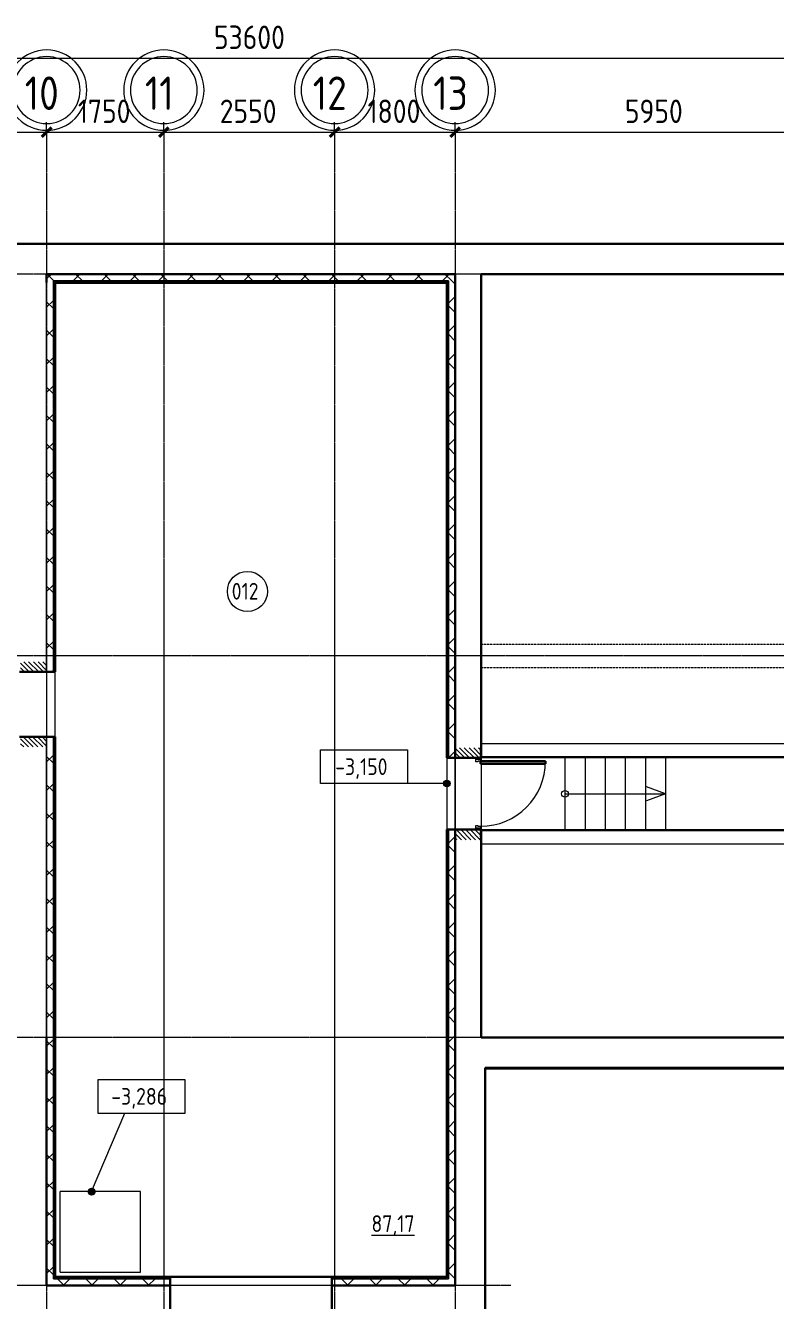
# Model space of a CAD drawing. Header units: millimetres. Extents: x -215207 to 92095, y -30385 to 123050.
# Drawn here: x -171021 to -159821, y 103050 to 122085 of the extents above; entities that cross this region are included whole.
import ezdxf

# ---------------------------------------------------------------- set-up
doc = ezdxf.new("R2010")
doc.units = ezdxf.units.MM
for name, pattern in [('ADSK_Линия сетки', [25, 20, -2.5, 0, -2.5]), ('ADSK_Сверху', [4.5, 3, -1.5]), ('ADSK_Штриховая_ш2 п1_5', [4.5, 3, -1.5])]:
    doc.linetypes.add(name, pattern=pattern)
for name, color, linetype, lineweight in [('Аннотация', 7, 'Continuous', 20), ('Двери', 7, 'Continuous', 9), ('Лестницы', 7, 'Continuous', 9), ('Линии', 7, 'Continuous', 9), ('Марки помещений', 7, 'Continuous', 20), ('Ограждение', 7, 'Continuous', 9), ('Оси', 7, 'Continuous', 9), ('Отметки', 7, 'Continuous', 9), ('Перекрытие', 7, 'Continuous', 20), ('Размеры', 7, 'Continuous', 9), ('Стены наружные', 7, 'Continuous', 20), ('Стены штриховка', 7, 'Continuous', 9), ('Узлы', 7, 'Continuous', 20)]:
    doc.layers.add(name, color=color, linetype=linetype, lineweight=lineweight)
doc.styles.add('GOST Common_1', font='GOST_Common.ttf', dxfattribs={"width": 0.9, "height": 125})
doc.styles.add('GOST Common_2', font='GOST_Common.ttf', dxfattribs={"width": 0.9, "height": 90})
doc.styles.add('GOST Common_3', font='GOST_Common.ttf', dxfattribs={"width": 0.9, "height": 2.5})
pattern_1 = [(0, (7374.8, 1625.1), (0, 600), []), (90, (7374.8, 1625.1), (-600, 4e-14), [])]
pattern_2 = [(0, (26336, -26760.27), (0, 600), []), (90, (26336, -26760.27), (-600, 4e-14), [])]

# ---------------------------------------------------------------- blocks, each defined once
blk = doc.blocks.new('Подвал 21082025 планы')
at = {"layer": 'Двери', "lineweight": 18}
h = blk.add_hatch(dxfattribs=at)
h.set_pattern_fill('FP_1', color=256, angle=90, style=0, pattern_type=2)
h.set_pattern_definition([(135, (23555, -6425), (-35.3553, -35.3553), [])])
h.paths.add_polyline_path([(23360, -7060), (23750, -7060), (23750, -6910), (23360, -6910)])
h.paths.add_polyline_path([(23750, -5940), (23750, -5790), (23360, -5790), (23360, -5940)])
h = blk.add_hatch(dxfattribs=at)
h.set_pattern_fill('FP_1', color=256, angle=-90, style=0, pattern_type=2)
h.set_pattern_definition([(315, (30040, -7760), (35.3553, 35.3553), [])])
h.paths.add_polyline_path([(30230, -8445), (30230, -8295), (29850, -8295), (29850, -8445)])
h.paths.add_polyline_path([(30230, -7225), (30230, -7075), (29850, -7075), (29850, -7225)])
at = {"layer": 'Ограждение'}
h = blk.add_hatch(dxfattribs=at)
h.set_pattern_fill('FP_26', color=256, style=0, pattern_type=2)
h.set_pattern_definition(pattern_1)
h.paths.add_polyline_path([(23885, -135), (29715, -135), (29725, -125), (23875, -125)])
h = blk.add_hatch(dxfattribs=at)
h.set_pattern_fill('FP_26', color=256, style=0, pattern_type=2)
h.set_pattern_definition(pattern_1)
h.paths.add_polyline_path([(23885, -5925), (23885, -135), (23875, -125), (23875, -5925)])
h = blk.add_hatch(dxfattribs=at)
h.set_pattern_fill('FP_26', color=256, style=0, pattern_type=2)
h.set_pattern_definition(pattern_1)
h.paths.add_polyline_path([(29725, -7210), (29725, -125), (29715, -135), (29715, -7210)])
h = blk.add_hatch(dxfattribs=at)
h.set_pattern_fill('FP_28', color=256, style=0, pattern_type=2)
h.set_pattern_definition(pattern_2)
h.paths.add_polyline_path([(23875, -14975), (23885, -14965), (23885, -6925), (23875, -6925), (23875, -11883)])
h = blk.add_hatch(dxfattribs=at)
h.set_pattern_fill('FP_21', color=256, style=0, pattern_type=2)
h.set_pattern_definition(pattern_2)
h.paths.add_polyline_path([(29725, -14975), (29725, -8310), (29715, -8310), (29715, -14965)])
h = blk.add_hatch(dxfattribs=at)
h.set_pattern_fill('FP_27', color=256, style=0, pattern_type=2)
h.set_pattern_definition(pattern_2)
h.paths.add_polyline_path([(29725, -14975), (29715, -14965), (23885, -14965), (23875, -14975), (28010, -14975)])
at = {"layer": 'Отметки'}
h = blk.add_hatch(color=256, dxfattribs=at)
edge = h.paths.add_edge_path()
edge.add_arc((29725, -7606), 50, 0, 360)
h = blk.add_hatch(color=256, dxfattribs=at)
edge = h.paths.add_edge_path()
edge.add_arc((24422, -13700), 50, 0, 360)
at = {"layer": 'Аннотация', "lineweight": 20}
for p, q in [((27839, -7606), (27839, -7106)), ((27839, -7106), (29139, -7106)), ((29139, -7106), (29139, -7606)), ((29139, -7606), (27839, -7606)), ((32990, -7760), (32708, -7657)), ((32990, -7760), (32708, -7863))]:
    blk.add_line(p, q, dxfattribs=at)
at = {"layer": 'Аннотация', "lineweight": 20, "extrusion": (0, 0, -1)}
for p, q in [((25816, -12029), (24516, -12029)), ((24516, -12029), (24516, -12529)), ((25816, -12529), (25816, -12029)), ((24516, -12529), (25816, -12529))]:
    blk.add_line(p, q, dxfattribs=at)
at = {"layer": 'Аннотация', "lineweight": 20}
blk.add_circle((31490, -7760), 50, dxfattribs=at)
at = {"layer": 'Двери', "linetype": 'ADSK_Штриховая_ш2 п1_5'}
for p, q in [((23750, -5940), (23750, -5790)), ((23360, -5940), (23750, -5940)), ((23750, -6910), (23360, -6910)), ((23750, -7060), (23750, -6910)), ((29850, -7075), (29850, -7225)), ((29850, -7225), (30230, -7225)), ((30230, -7225), (30230, -7075)), ((30230, -8295), (29850, -8295)), ((29850, -8295), (29850, -8445)), ((30230, -8445), (30230, -8295))]:
    blk.add_line(p, q, dxfattribs=at)
at = {"layer": 'Двери'}
for p, q in [((30160, -7225), (30230, -7225)), ((30160, -7245), (30160, -7225)), ((30230, -7225), (30230, -7245)), ((30160, -7285), (30160, -7245)), ((30160, -7245), (30230, -7245)), ((30230, -7245), (30160, -7245)), ((30190, -7285), (30160, -7285)), ((30190, -7275), (30190, -7285)), ((30230, -7275), (30190, -7275)), ((30230, -7245), (30230, -7275)), ((30160, -8235), (30190, -8235)), ((30160, -8275), (30160, -8235)), ((30230, -8275), (30160, -8275)), ((30160, -8295), (30160, -8275)), ((30160, -8275), (30230, -8275)), ((30230, -8295), (30160, -8295)), ((30190, -8235), (30190, -8245)), ((30190, -8245), (30230, -8245)), ((30230, -8245), (30230, -8275)), ((30230, -8275), (30230, -8295))]:
    blk.add_line(p, q, dxfattribs=at)
at = {"layer": 'Двери', "lineweight": 30}
for p, q in [((30230, -7275), (31200, -7275)), ((30230, -7315), (30230, -7275)), ((31200, -7315), (30230, -7315)), ((31200, -7275), (31200, -7315))]:
    blk.add_line(p, q, dxfattribs=at)
at = {"layer": 'Двери'}
blk.add_arc((30230, -7275), 970, 270, 0, dxfattribs=at)
at = {"layer": 'Лестницы'}
for p, q in [((31490, -7225), (31490, -8295)), ((31490, -7225), (31490, -8295)), ((31790, -7225), (31790, -8295)), ((31790, -7225), (31790, -8295)), ((32090, -7225), (32090, -8295)), ((32090, -7225), (32090, -8295)), ((32390, -7225), (32390, -8295)), ((32390, -7225), (32390, -8295)), ((32690, -7225), (32690, -8295)), ((32690, -7225), (32690, -8295)), ((32990, -7225), (32990, -8295))]:
    blk.add_line(p, q, dxfattribs=at)
at = {"layer": 'Линии', "linetype": 'ADSK_Сверху'}
for p, q in [((30240, -5525), (50705, -5525)), ((30240, -5875), (50705, -5875))]:
    blk.add_line(p, q, dxfattribs=at)
at = {"layer": 'Марки помещений'}
blk.add_circle((26748, -4739), 300, dxfattribs=at)
at = {"layer": 'Ограждение'}
for p, q in [((23885, -135), (23875, -125)), ((23875, -125), (23885, -135)), ((23885, -135), (29715, -135)), ((23885, -5925), (23885, -135)), ((29725, -125), (29715, -135)), ((29715, -135), (29725, -125)), ((29715, -135), (29715, -7210)), ((23885, -5925), (23875, -5925)), ((23875, -6925), (23885, -6925)), ((23885, -14965), (23885, -6925)), ((29725, -7210), (29715, -7210)), ((29715, -8310), (29725, -8310)), ((29715, -8310), (29715, -14965)), ((23875, -14975), (23885, -14965)), ((23885, -14965), (23875, -14975)), ((29715, -14965), (23885, -14965)), ((29725, -14975), (29715, -14965)), ((29715, -14965), (29725, -14975))]:
    blk.add_line(p, q, dxfattribs=at)
at = {"layer": 'Оси', "linetype": 'ADSK_Линия сетки'}
for p, q in [((23750, 2146), (23750, -54430)), ((25500, 2146), (25500, -54430)), ((28050, 2146), (28050, -54430)), ((29850, 2146), (29850, -54430)), ((56683, 0), (-12349, 0)), ((56683, -5700), (-12349, -5700)), ((56683, -11400), (-12349, -11400)), ((30680, -15100), (-12349, -15100))]:
    blk.add_line(p, q, dxfattribs=at)
at = {"layer": 'Оси', "lineweight": 20}
for centre, radius, start, end in [((23750, 2746), 600, 0, 180), ((23750, 2746), 500, 0, 180), ((25500, 2746), 600, 0, 180), ((25500, 2746), 500, 0, 180), ((28050, 2746), 600, 0, 180), ((28050, 2746), 500, 0, 180), ((29850, 2746), 600, 0, 180), ((29850, 2746), 500, 0, 180), ((23750, 2746), 600, 180, 0), ((23750, 2746), 500, 180, 0), ((25500, 2746), 600, 180, 0), ((25500, 2746), 500, 180, 0), ((28050, 2746), 600, 180, 0), ((28050, 2746), 500, 180, 0), ((29850, 2746), 600, 180, 0), ((29850, 2746), 500, 180, 0)]:
    blk.add_arc(centre, radius, start, end, dxfattribs=at)
at = {"layer": 'Отметки', "lineweight": 20}
for p, q in [((29017, -7606), (28489, -7606)), ((29725, -7606), (29017, -7606)), ((24422, -13700), (24915, -12529)), ((24915, -12529), (25166, -12529))]:
    blk.add_line(p, q, dxfattribs=at)
at = {"layer": 'Отметки'}
for centre in [(29725, -7606), (24422, -13700)]:
    blk.add_circle(centre, 50, dxfattribs=at)
at = {"layer": 'Перекрытие', "color": 49, "true_color": 0x464646}
for p, q in [((23875, -6910), (23875, -5940)), ((30240, -7010), (45590, -7010)), ((29725, -7225), (29725, -8295)), ((32990, -7225), (32990, -8295)), ((44190, -8510), (30240, -8510)), ((23950, -14900), (23950, -13700)), ((25150, -13700), (23950, -13700)), ((25150, -14900), (25150, -13700)), ((23950, -14900), (25150, -14900))]:
    blk.add_line(p, q, dxfattribs=at)
at = {"layer": 'Размеры', "lineweight": 20}
for p, q in [((-150, 3222), (53750, 3222)), ((-150, 2118), (23750, 2118)), ((23750, 2118), (23750, 2268)), ((23750, 2118), (23750, 2268)), ((23750, 2118), (23750, 2068)), ((23750, 2118), (25500, 2118)), ((23750, 2118), (23750, 2068)), ((25500, 2118), (25500, 2268)), ((25500, 2118), (25500, 2268)), ((25500, 2118), (25500, 2068)), ((25500, 2118), (28050, 2118)), ((25500, 2118), (25500, 2068)), ((28050, 2118), (28050, 2268)), ((28050, 2118), (28050, 2268)), ((28050, 2118), (28050, 2068)), ((28050, 2118), (29850, 2118)), ((28050, 2118), (28050, 2068)), ((29850, 2118), (29850, 2268)), ((29850, 2118), (29850, 2268)), ((29850, 2118), (29850, 2068)), ((29850, 2118), (35800, 2118)), ((29850, 2118), (29850, 2068))]:
    blk.add_line(p, q, dxfattribs=at)
at = {"layer": 'Размеры', "lineweight": 40}
for p, q in [((23750, 2118), (23679, 2047)), ((23750, 2118), (23679, 2047)), ((23750, 2118), (23821, 2189)), ((23750, 2118), (23821, 2189)), ((25500, 2118), (25429, 2047)), ((25500, 2118), (25429, 2047)), ((25500, 2118), (25571, 2189)), ((25500, 2118), (25571, 2189)), ((28050, 2118), (27979, 2047)), ((28050, 2118), (27979, 2047)), ((28050, 2118), (28121, 2189)), ((28050, 2118), (28121, 2189)), ((29850, 2118), (29779, 2047)), ((29850, 2118), (29779, 2047)), ((29850, 2118), (29921, 2189)), ((29850, 2118), (29921, 2189))]:
    blk.add_line(p, q, dxfattribs=at)
at = {"layer": 'Стены наружные', "lineweight": 30}
for p, q in [((54050, 450), (-450, 450)), ((29850, 0), (23750, 0)), ((23750, 0), (23750, -125)), ((29850, -7225), (29850, 0)), ((23750, 0), (29850, 0)), ((23875, -125), (29725, -125)), ((23875, -5940), (23875, -125)), ((29725, -125), (29725, -7225)), ((30240, 0), (45590, 0)), ((30240, -7225), (30240, 0)), ((23345, -5940), (23875, -5940)), ((23875, -6910), (23345, -6910)), ((23875, -14975), (23875, -6910)), ((29725, -7225), (30230, -7225)), ((30230, -7225), (30240, -7225)), ((30230, -8295), (29725, -8295)), ((29725, -8295), (29725, -14975)), ((29850, -8295), (29850, -15100)), ((30240, -8295), (30230, -8295)), ((30240, -11400), (30240, -8295)), ((23750, -15100), (23750, -11400)), ((46230, -11400), (30240, -11400)), ((30300, -15550), (30300, -11850)), ((46230, -11850), (30300, -11850)), ((30305, -11850), (30305, -11860)), ((30305, -11860), (45989, -11860)), ((25595, -14975), (23875, -14975)), ((25595, -31750), (25595, -14975)), ((29725, -14975), (28010, -14975)), ((28010, -14975), (28010, -31750)), ((25595, -15100), (23750, -15100)), ((29850, -15100), (28010, -15100))]:
    blk.add_line(p, q, dxfattribs=at)
at = {"layer": 'Стены наружные', "linetype": 'Continuous', "lineweight": 9}
for p, q in [((23750, -72), (23822, 0)), ((23750, -72), (23822, 0)), ((23859, -100), (23759, 0)), ((23859, -100), (23759, 0)), ((24146, -100), (24246, 0)), ((24146, -100), (24246, 0)), ((24283, -100), (24183, 0)), ((24283, -100), (24183, 0)), ((24571, -100), (24671, 0)), ((24571, -100), (24671, 0)), ((24707, -100), (24607, 0)), ((24707, -100), (24607, 0)), ((24995, -100), (25095, 0)), ((24995, -100), (25095, 0)), ((25132, -100), (25032, 0)), ((25132, -100), (25032, 0)), ((25419, -100), (25519, 0)), ((25419, -100), (25519, 0)), ((25556, -100), (25456, 0)), ((25556, -100), (25456, 0)), ((25843, -100), (25943, 0)), ((25843, -100), (25943, 0)), ((25980, -100), (25880, 0)), ((25980, -100), (25880, 0)), ((26268, -100), (26368, 0)), ((26268, -100), (26368, 0)), ((26404, -100), (26304, 0)), ((26404, -100), (26304, 0)), ((26692, -100), (26792, 0)), ((26692, -100), (26792, 0)), ((26829, -100), (26729, 0)), ((26829, -100), (26729, 0)), ((27116, -100), (27216, 0)), ((27116, -100), (27216, 0)), ((27253, -100), (27153, 0)), ((27253, -100), (27153, 0)), ((27540, -100), (27640, 0)), ((27540, -100), (27640, 0)), ((27677, -100), (27577, 0)), ((27677, -100), (27577, 0)), ((27965, -100), (28065, 0)), ((27965, -100), (28065, 0)), ((28101, -100), (28001, 0)), ((28101, -100), (28001, 0)), ((28389, -100), (28489, 0)), ((28389, -100), (28489, 0)), ((28526, -100), (28426, 0)), ((28526, -100), (28426, 0)), ((28813, -100), (28913, 0)), ((28813, -100), (28913, 0)), ((28950, -100), (28850, 0)), ((28950, -100), (28850, 0)), ((29237, -100), (29337, 0)), ((29237, -100), (29337, 0)), ((29374, -100), (29274, 0)), ((29374, -100), (29274, 0)), ((29662, -100), (29762, 0)), ((29662, -100), (29762, 0)), ((29798, -100), (29698, 0)), ((29798, -100), (29698, 0)), ((23873, -148), (23875, -148)), ((23912, -123), (23912, -125)), ((24017, -123), (24017, -125)), ((24122, -123), (24122, -125)), ((24227, -123), (24227, -125)), ((24332, -123), (24332, -125)), ((24437, -123), (24437, -125)), ((24542, -123), (24542, -125)), ((24647, -123), (24647, -125)), ((24752, -123), (24752, -125)), ((24857, -123), (24857, -125)), ((24962, -123), (24962, -125)), ((25067, -123), (25067, -125)), ((25172, -123), (25172, -125)), ((25277, -123), (25277, -125)), ((25382, -123), (25382, -125)), ((25487, -123), (25487, -125)), ((25592, -123), (25592, -125)), ((25697, -123), (25697, -125)), ((25802, -123), (25802, -125)), ((25907, -123), (25907, -125)), ((26012, -123), (26012, -125)), ((26117, -123), (26117, -125)), ((26222, -123), (26222, -125)), ((26327, -123), (26327, -125)), ((26432, -123), (26432, -125)), ((26537, -123), (26537, -125)), ((26642, -123), (26642, -125)), ((26747, -123), (26747, -125)), ((26852, -123), (26852, -125)), ((26957, -123), (26957, -125)), ((27062, -123), (27062, -125)), ((27167, -123), (27167, -125)), ((27272, -123), (27272, -125)), ((27377, -123), (27377, -125)), ((27482, -123), (27482, -125)), ((27587, -123), (27587, -125)), ((27692, -123), (27692, -125)), ((27797, -123), (27797, -125)), ((27902, -123), (27902, -125)), ((28007, -123), (28007, -125)), ((28112, -123), (28112, -125)), ((28217, -123), (28217, -125)), ((28322, -123), (28322, -125)), ((28427, -123), (28427, -125)), ((28532, -123), (28532, -125)), ((28637, -123), (28637, -125)), ((28742, -123), (28742, -125)), ((28847, -123), (28847, -125)), ((28952, -123), (28952, -125)), ((29057, -123), (29057, -125)), ((29162, -123), (29162, -125)), ((29267, -123), (29267, -125)), ((29372, -123), (29372, -125)), ((29477, -123), (29477, -125)), ((29582, -123), (29582, -125)), ((29687, -123), (29687, -125)), ((29850, -152), (29798, -100)), ((29850, -152), (29798, -100)), ((23873, -253), (23875, -253)), ((23873, -358), (23875, -358)), ((29727, -210), (29725, -210)), ((29727, -315), (29725, -315)), ((29750, -436), (29850, -336)), ((29750, -436), (29850, -336)), ((23750, -496), (23850, -396)), ((23750, -496), (23850, -396)), ((23850, -516), (23750, -416)), ((23850, -516), (23750, -416)), ((23873, -463), (23875, -463)), ((23873, -568), (23875, -568)), ((29727, -420), (29725, -420)), ((29727, -525), (29725, -525)), ((29850, -576), (29750, -476)), ((29850, -576), (29750, -476)), ((23873, -673), (23875, -673)), ((29727, -630), (29725, -630)), ((29727, -735), (29725, -735)), ((29750, -860), (29850, -760)), ((29750, -860), (29850, -760)), ((23750, -921), (23850, -821)), ((23750, -921), (23850, -821)), ((23850, -940), (23750, -840)), ((23850, -940), (23750, -840)), ((23873, -778), (23875, -778)), ((23873, -883), (23875, -883)), ((29727, -840), (29725, -840)), ((29727, -945), (29725, -945)), ((29850, -1000), (29750, -900)), ((29850, -1000), (29750, -900)), ((23873, -988), (23875, -988)), ((23873, -1093), (23875, -1093)), ((29727, -1050), (29725, -1050)), ((23750, -1345), (23850, -1245)), ((23750, -1345), (23850, -1245)), ((23850, -1364), (23750, -1264)), ((23850, -1364), (23750, -1264)), ((23873, -1198), (23875, -1198)), ((23873, -1303), (23875, -1303)), ((29727, -1155), (29725, -1155)), ((29727, -1260), (29725, -1260)), ((29750, -1285), (29850, -1185)), ((29750, -1285), (29850, -1185)), ((29850, -1424), (29750, -1324)), ((29850, -1424), (29750, -1324)), ((23873, -1408), (23875, -1408)), ((23873, -1513), (23875, -1513)), ((29727, -1365), (29725, -1365)), ((29727, -1470), (29725, -1470)), ((23750, -1769), (23850, -1669)), ((23750, -1769), (23850, -1669)), ((23850, -1788), (23750, -1688)), ((23850, -1788), (23750, -1688)), ((23873, -1618), (23875, -1618)), ((29727, -1575), (29725, -1575)), ((29727, -1680), (29725, -1680)), ((29750, -1709), (29850, -1609)), ((29750, -1709), (29850, -1609)), ((23873, -1723), (23875, -1723)), ((23873, -1828), (23875, -1828)), ((29727, -1785), (29725, -1785)), ((29727, -1890), (29725, -1890)), ((29850, -1849), (29750, -1749)), ((29850, -1849), (29750, -1749)), ((23750, -2193), (23850, -2093)), ((23750, -2193), (23850, -2093)), ((23873, -1933), (23875, -1933)), ((23873, -2038), (23875, -2038)), ((29727, -1995), (29725, -1995)), ((29750, -2133), (29850, -2033)), ((29750, -2133), (29850, -2033)), ((23850, -2213), (23750, -2113)), ((23850, -2213), (23750, -2113)), ((23873, -2143), (23875, -2143)), ((23873, -2248), (23875, -2248)), ((29727, -2100), (29725, -2100)), ((29727, -2205), (29725, -2205)), ((29850, -2273), (29750, -2173)), ((29850, -2273), (29750, -2173)), ((23873, -2353), (23875, -2353)), ((23873, -2458), (23875, -2458)), ((29727, -2310), (29725, -2310)), ((29727, -2415), (29725, -2415)), ((29750, -2557), (29850, -2457)), ((29750, -2557), (29850, -2457)), ((23750, -2618), (23850, -2518)), ((23750, -2618), (23850, -2518)), ((23850, -2637), (23750, -2537)), ((23850, -2637), (23750, -2537)), ((23873, -2563), (23875, -2563)), ((29727, -2520), (29725, -2520)), ((29727, -2625), (29725, -2625)), ((29850, -2697), (29750, -2597)), ((29850, -2697), (29750, -2597)), ((23873, -2668), (23875, -2668)), ((23873, -2773), (23875, -2773)), ((29727, -2730), (29725, -2730)), ((29727, -2835), (29725, -2835)), ((23750, -3042), (23850, -2942)), ((23750, -3042), (23850, -2942)), ((23850, -3061), (23750, -2961)), ((23850, -3061), (23750, -2961)), ((23873, -2878), (23875, -2878)), ((23873, -2983), (23875, -2983)), ((29727, -2940), (29725, -2940)), ((29727, -3045), (29725, -3045)), ((29750, -2982), (29850, -2882)), ((29750, -2982), (29850, -2882)), ((29850, -3121), (29750, -3021)), ((29850, -3121), (29750, -3021)), ((23873, -3088), (23875, -3088)), ((23873, -3193), (23875, -3193)), ((29727, -3150), (29725, -3150)), ((23750, -3466), (23850, -3366)), ((23750, -3466), (23850, -3366)), ((23850, -3485), (23750, -3385)), ((23850, -3485), (23750, -3385)), ((23873, -3298), (23875, -3298)), ((23873, -3403), (23875, -3403)), ((29727, -3255), (29725, -3255)), ((29727, -3360), (29725, -3360)), ((29750, -3406), (29850, -3306)), ((29750, -3406), (29850, -3306)), ((23873, -3508), (23875, -3508)), ((23873, -3613), (23875, -3613)), ((29727, -3465), (29725, -3465)), ((29727, -3570), (29725, -3570)), ((29850, -3546), (29750, -3446)), ((29850, -3546), (29750, -3446)), ((23750, -3890), (23850, -3790)), ((23750, -3890), (23850, -3790)), ((23873, -3718), (23875, -3718)), ((29727, -3675), (29725, -3675)), ((29727, -3780), (29725, -3780)), ((29750, -3830), (29850, -3730)), ((29750, -3830), (29850, -3730)), ((23850, -3910), (23750, -3810)), ((23850, -3910), (23750, -3810)), ((23873, -3823), (23875, -3823)), ((23873, -3928), (23875, -3928)), ((29727, -3885), (29725, -3885)), ((29727, -3990), (29725, -3990)), ((29850, -3970), (29750, -3870)), ((29850, -3970), (29750, -3870)), ((23873, -4033), (23875, -4033)), ((23873, -4138), (23875, -4138)), ((29727, -4095), (29725, -4095)), ((29750, -4254), (29850, -4154)), ((29750, -4254), (29850, -4154)), ((23750, -4315), (23850, -4215)), ((23750, -4315), (23850, -4215)), ((23850, -4334), (23750, -4234)), ((23850, -4334), (23750, -4234)), ((23873, -4243), (23875, -4243)), ((23873, -4348), (23875, -4348)), ((29727, -4200), (29725, -4200)), ((29727, -4305), (29725, -4305)), ((29850, -4394), (29750, -4294)), ((29850, -4394), (29750, -4294)), ((23873, -4453), (23875, -4453)), ((23873, -4558), (23875, -4558)), ((29727, -4410), (29725, -4410)), ((29727, -4515), (29725, -4515)), ((23750, -4739), (23850, -4639)), ((23750, -4739), (23850, -4639)), ((23850, -4758), (23750, -4658)), ((23850, -4758), (23750, -4658)), ((23873, -4663), (23875, -4663)), ((29727, -4620), (29725, -4620)), ((29727, -4725), (29725, -4725)), ((29750, -4679), (29850, -4579)), ((29750, -4679), (29850, -4579)), ((29850, -4818), (29750, -4718)), ((29850, -4818), (29750, -4718)), ((23873, -4768), (23875, -4768)), ((23873, -4873), (23875, -4873)), ((29727, -4830), (29725, -4830)), ((29727, -4935), (29725, -4935)), ((23750, -5163), (23850, -5063)), ((23750, -5163), (23850, -5063)), ((23850, -5182), (23750, -5082)), ((23850, -5182), (23750, -5082)), ((23873, -4978), (23875, -4978)), ((23873, -5083), (23875, -5083)), ((29727, -5040), (29725, -5040)), ((29750, -5103), (29850, -5003)), ((29750, -5103), (29850, -5003)), ((23873, -5188), (23875, -5188)), ((23873, -5293), (23875, -5293)), ((29727, -5145), (29725, -5145)), ((29727, -5250), (29725, -5250)), ((29850, -5243), (29750, -5143)), ((29850, -5243), (29750, -5143)), ((23750, -5587), (23850, -5487)), ((23750, -5587), (23850, -5487)), ((23850, -5607), (23750, -5507)), ((23850, -5607), (23750, -5507)), ((23873, -5398), (23875, -5398)), ((23873, -5503), (23875, -5503)), ((29727, -5355), (29725, -5355)), ((29727, -5460), (29725, -5460)), ((29750, -5527), (29850, -5427)), ((29750, -5527), (29850, -5427)), ((23873, -5608), (23875, -5608)), ((29727, -5565), (29725, -5565)), ((29727, -5670), (29725, -5670)), ((29850, -5667), (29750, -5567)), ((29850, -5667), (29750, -5567)), ((23873, -5713), (23875, -5713)), ((23873, -5818), (23875, -5818)), ((29727, -5775), (29725, -5775)), ((29727, -5880), (29725, -5880)), ((29750, -5951), (29850, -5851)), ((29750, -5951), (29850, -5851)), ((23759, -5940), (23750, -5931)), ((23759, -5940), (23750, -5931)), ((23822, -5940), (23850, -5912)), ((23822, -5940), (23850, -5912)), ((23873, -5923), (23875, -5923)), ((29727, -5985), (29725, -5985)), ((29727, -6090), (29725, -6090)), ((29850, -6091), (29750, -5991)), ((29850, -6091), (29750, -5991)), ((29727, -6195), (29725, -6195)), ((29750, -6376), (29850, -6276)), ((29750, -6376), (29850, -6276)), ((29727, -6300), (29725, -6300)), ((29727, -6405), (29725, -6405)), ((29850, -6516), (29750, -6416)), ((29850, -6516), (29750, -6416)), ((29727, -6510), (29725, -6510)), ((29727, -6615), (29725, -6615)), ((29727, -6720), (29725, -6720)), ((29727, -6825), (29725, -6825)), ((29750, -6800), (29850, -6700)), ((29750, -6800), (29850, -6700)), ((29850, -6940), (29750, -6840)), ((29850, -6940), (29750, -6840)), ((23873, -6973), (23875, -6973)), ((29727, -6930), (29725, -6930)), ((29727, -7035), (29725, -7035)), ((23750, -7285), (23850, -7185)), ((23750, -7285), (23850, -7185)), ((23850, -7304), (23750, -7204)), ((23850, -7304), (23750, -7204)), ((23873, -7078), (23875, -7078)), ((23873, -7183), (23875, -7183)), ((29727, -7140), (29725, -7140)), ((29750, -7224), (29850, -7124)), ((29750, -7224), (29850, -7124)), ((23873, -7288), (23875, -7288)), ((23873, -7393), (23875, -7393)), ((23750, -7709), (23850, -7609)), ((23750, -7709), (23850, -7609)), ((23873, -7498), (23875, -7498)), ((23873, -7603), (23875, -7603)), ((23850, -7728), (23750, -7628)), ((23850, -7728), (23750, -7628)), ((23873, -7708), (23875, -7708)), ((23873, -7813), (23875, -7813)), ((23873, -7918), (23875, -7918)), ((23750, -8133), (23850, -8033)), ((23750, -8133), (23850, -8033)), ((23850, -8152), (23750, -8052)), ((23850, -8152), (23750, -8052)), ((23873, -8023), (23875, -8023)), ((23873, -8128), (23875, -8128)), ((23873, -8233), (23875, -8233)), ((23873, -8338), (23875, -8338)), ((23750, -8557), (23850, -8457)), ((23750, -8557), (23850, -8457)), ((23850, -8577), (23750, -8477)), ((23850, -8577), (23750, -8477)), ((23873, -8443), (23875, -8443)), ((23873, -8548), (23875, -8548)), ((29727, -8400), (29725, -8400)), ((29727, -8505), (29725, -8505)), ((29750, -8497), (29850, -8397)), ((29750, -8497), (29850, -8397)), ((29850, -8637), (29750, -8537)), ((29850, -8637), (29750, -8537)), ((23873, -8653), (23875, -8653)), ((29727, -8610), (29725, -8610)), ((29727, -8715), (29725, -8715)), ((23750, -8982), (23850, -8882)), ((23750, -8982), (23850, -8882)), ((23850, -9001), (23750, -8901)), ((23850, -9001), (23750, -8901)), ((23873, -8758), (23875, -8758)), ((23873, -8863), (23875, -8863)), ((29727, -8820), (29725, -8820)), ((29727, -8925), (29725, -8925)), ((29750, -8921), (29850, -8821)), ((29750, -8921), (29850, -8821)), ((23873, -8968), (23875, -8968)), ((23873, -9073), (23875, -9073)), ((29727, -9030), (29725, -9030)), ((29727, -9135), (29725, -9135)), ((29850, -9061), (29750, -8961)), ((29850, -9061), (29750, -8961)), ((23750, -9406), (23850, -9306)), ((23750, -9406), (23850, -9306)), ((23850, -9425), (23750, -9325)), ((23850, -9425), (23750, -9325)), ((23873, -9178), (23875, -9178)), ((23873, -9283), (23875, -9283)), ((29727, -9240), (29725, -9240)), ((29750, -9346), (29850, -9246)), ((29750, -9346), (29850, -9246)), ((23873, -9388), (23875, -9388)), ((23873, -9493), (23875, -9493)), ((29727, -9345), (29725, -9345)), ((29727, -9450), (29725, -9450)), ((29850, -9485), (29750, -9385)), ((29850, -9485), (29750, -9385)), ((23873, -9598), (23875, -9598)), ((23873, -9703), (23875, -9703)), ((29727, -9555), (29725, -9555)), ((29727, -9660), (29725, -9660)), ((29750, -9770), (29850, -9670)), ((29750, -9770), (29850, -9670)), ((23750, -9830), (23850, -9730)), ((23750, -9830), (23850, -9730)), ((23850, -9849), (23750, -9749)), ((23850, -9849), (23750, -9749)), ((23873, -9808), (23875, -9808)), ((29727, -9765), (29725, -9765)), ((29727, -9870), (29725, -9870)), ((29850, -9910), (29750, -9810)), ((29850, -9910), (29750, -9810)), ((23873, -9913), (23875, -9913)), ((23873, -10018), (23875, -10018)), ((29727, -9975), (29725, -9975)), ((29727, -10080), (29725, -10080)), ((23750, -10254), (23850, -10154)), ((23750, -10254), (23850, -10154)), ((23850, -10274), (23750, -10174)), ((23850, -10274), (23750, -10174)), ((23873, -10123), (23875, -10123)), ((23873, -10228), (23875, -10228)), ((29727, -10185), (29725, -10185)), ((29750, -10194), (29850, -10094)), ((29750, -10194), (29850, -10094)), ((29850, -10334), (29750, -10234)), ((29850, -10334), (29750, -10234)), ((23873, -10333), (23875, -10333)), ((23873, -10438), (23875, -10438)), ((29727, -10290), (29725, -10290)), ((29727, -10395), (29725, -10395)), ((23750, -10679), (23850, -10579)), ((23750, -10679), (23850, -10579)), ((23850, -10698), (23750, -10598)), ((23850, -10698), (23750, -10598)), ((23873, -10543), (23875, -10543)), ((23873, -10648), (23875, -10648)), ((29727, -10500), (29725, -10500)), ((29727, -10605), (29725, -10605)), ((29750, -10618), (29850, -10518)), ((29750, -10618), (29850, -10518)), ((29850, -10758), (29750, -10658)), ((29850, -10758), (29750, -10658)), ((23873, -10753), (23875, -10753)), ((29727, -10710), (29725, -10710)), ((29727, -10815), (29725, -10815)), ((23750, -11103), (23850, -11003)), ((23750, -11103), (23850, -11003)), ((23850, -11122), (23750, -11022)), ((23850, -11122), (23750, -11022)), ((23873, -10858), (23875, -10858)), ((23873, -10963), (23875, -10963)), ((29727, -10920), (29725, -10920)), ((29727, -11025), (29725, -11025)), ((29750, -11043), (29850, -10943)), ((29750, -11043), (29850, -10943)), ((23873, -11068), (23875, -11068)), ((23873, -11173), (23875, -11173)), ((29727, -11130), (29725, -11130)), ((29850, -11182), (29750, -11082)), ((29850, -11182), (29750, -11082)), ((23873, -11278), (23875, -11278)), ((23873, -11383), (23875, -11383)), ((29727, -11235), (29725, -11235)), ((29727, -11340), (29725, -11340)), ((29750, -11467), (29850, -11367)), ((29750, -11467), (29850, -11367)), ((23750, -11527), (23850, -11427)), ((23750, -11527), (23850, -11427)), ((23850, -11546), (23750, -11446)), ((23850, -11546), (23750, -11446)), ((23873, -11488), (23875, -11488)), ((23873, -11593), (23875, -11593)), ((29727, -11445), (29725, -11445)), ((29727, -11550), (29725, -11550)), ((29850, -11607), (29750, -11507)), ((29850, -11607), (29750, -11507)), ((23873, -11698), (23875, -11698)), ((29727, -11655), (29725, -11655)), ((29727, -11760), (29725, -11760)), ((29750, -11891), (29850, -11791)), ((29750, -11891), (29850, -11791)), ((23750, -11951), (23850, -11851)), ((23750, -11951), (23850, -11851)), ((23850, -11971), (23750, -11871)), ((23850, -11971), (23750, -11871)), ((23873, -11803), (23875, -11803)), ((23873, -11908), (23875, -11908)), ((29727, -11865), (29725, -11865)), ((29727, -11970), (29725, -11970)), ((29850, -12031), (29750, -11931)), ((29850, -12031), (29750, -11931)), ((23873, -12013), (23875, -12013)), ((23873, -12118), (23875, -12118)), ((29727, -12075), (29725, -12075)), ((29727, -12180), (29725, -12180)), ((23750, -12376), (23850, -12276)), ((23750, -12376), (23850, -12276)), ((23850, -12395), (23750, -12295)), ((23850, -12395), (23750, -12295)), ((23873, -12223), (23875, -12223)), ((23873, -12328), (23875, -12328)), ((29727, -12285), (29725, -12285)), ((29750, -12315), (29850, -12215)), ((29750, -12315), (29850, -12215)), ((29850, -12455), (29750, -12355)), ((29850, -12455), (29750, -12355)), ((23873, -12433), (23875, -12433)), ((23873, -12538), (23875, -12538)), ((29727, -12390), (29725, -12390)), ((29727, -12495), (29725, -12495)), ((23750, -12800), (23850, -12700)), ((23750, -12800), (23850, -12700)), ((23850, -12819), (23750, -12719)), ((23850, -12819), (23750, -12719)), ((23873, -12643), (23875, -12643)), ((23873, -12748), (23875, -12748)), ((29727, -12600), (29725, -12600)), ((29727, -12705), (29725, -12705)), ((29750, -12740), (29850, -12640)), ((29750, -12740), (29850, -12640)), ((23873, -12853), (23875, -12853)), ((29727, -12810), (29725, -12810)), ((29727, -12915), (29725, -12915)), ((29850, -12879), (29750, -12779)), ((29850, -12879), (29750, -12779)), ((23750, -13224), (23850, -13124)), ((23750, -13224), (23850, -13124)), ((23873, -12958), (23875, -12958)), ((23873, -13063), (23875, -13063)), ((29727, -13020), (29725, -13020)), ((29727, -13125), (29725, -13125)), ((29750, -13164), (29850, -13064)), ((29750, -13164), (29850, -13064)), ((23850, -13243), (23750, -13143)), ((23850, -13243), (23750, -13143)), ((23873, -13168), (23875, -13168)), ((23873, -13273), (23875, -13273)), ((29727, -13230), (29725, -13230)), ((29850, -13304), (29750, -13204)), ((29850, -13304), (29750, -13204)), ((23873, -13378), (23875, -13378)), ((23873, -13483), (23875, -13483)), ((29727, -13335), (29725, -13335)), ((29727, -13440), (29725, -13440)), ((29750, -13588), (29850, -13488)), ((29750, -13588), (29850, -13488)), ((23750, -13648), (23850, -13548)), ((23750, -13648), (23850, -13548)), ((23850, -13668), (23750, -13568)), ((23850, -13668), (23750, -13568)), ((23873, -13588), (23875, -13588)), ((23873, -13693), (23875, -13693)), ((29727, -13545), (29725, -13545)), ((29727, -13650), (29725, -13650)), ((29850, -13728), (29750, -13628)), ((29850, -13728), (29750, -13628)), ((23873, -13798), (23875, -13798)), ((29727, -13755), (29725, -13755)), ((29727, -13860), (29725, -13860)), ((23750, -14073), (23850, -13973)), ((23750, -14073), (23850, -13973)), ((23850, -14092), (23750, -13992)), ((23850, -14092), (23750, -13992)), ((23873, -13903), (23875, -13903)), ((23873, -14008), (23875, -14008)), ((29727, -13965), (29725, -13965)), ((29727, -14070), (29725, -14070)), ((29750, -14012), (29850, -13912)), ((29750, -14012), (29850, -13912)), ((29850, -14152), (29750, -14052)), ((29850, -14152), (29750, -14052)), ((23873, -14113), (23875, -14113)), ((23873, -14218), (23875, -14218)), ((29727, -14175), (29725, -14175)), ((23750, -14497), (23850, -14397)), ((23750, -14497), (23850, -14397)), ((23850, -14516), (23750, -14416)), ((23850, -14516), (23750, -14416)), ((23873, -14323), (23875, -14323)), ((23873, -14428), (23875, -14428)), ((29727, -14280), (29725, -14280)), ((29727, -14385), (29725, -14385)), ((29750, -14437), (29850, -14337)), ((29750, -14437), (29850, -14337)), ((23873, -14533), (23875, -14533)), ((23873, -14638), (23875, -14638)), ((29727, -14490), (29725, -14490)), ((29727, -14595), (29725, -14595)), ((29850, -14577), (29750, -14477)), ((29850, -14577), (29750, -14477)), ((23750, -14921), (23850, -14821)), ((23750, -14921), (23850, -14821)), ((23850, -14940), (23750, -14840)), ((23850, -14940), (23750, -14840)), ((23873, -14743), (23875, -14743)), ((23873, -14848), (23875, -14848)), ((29727, -14700), (29725, -14700)), ((29727, -14805), (29725, -14805)), ((29750, -14861), (29850, -14761)), ((29750, -14861), (29850, -14761)), ((23873, -14953), (23875, -14953)), ((24010, -15100), (23910, -15000)), ((24010, -15100), (23910, -15000)), ((23955, -14977), (23955, -14975)), ((23996, -15100), (24096, -15000)), ((23996, -15100), (24096, -15000)), ((24060, -14977), (24060, -14975)), ((24165, -14977), (24165, -14975)), ((24270, -14977), (24270, -14975)), ((24434, -15100), (24334, -15000)), ((24434, -15100), (24334, -15000)), ((24375, -14977), (24375, -14975)), ((24420, -15100), (24520, -15000)), ((24420, -15100), (24520, -15000)), ((24480, -14977), (24480, -14975)), ((24585, -14977), (24585, -14975)), ((24690, -14977), (24690, -14975)), ((24858, -15100), (24758, -15000)), ((24858, -15100), (24758, -15000)), ((24795, -14977), (24795, -14975)), ((24844, -15100), (24944, -15000)), ((24844, -15100), (24944, -15000)), ((24900, -14977), (24900, -14975)), ((25005, -14977), (25005, -14975)), ((25110, -14977), (25110, -14975)), ((25282, -15100), (25182, -15000)), ((25282, -15100), (25182, -15000)), ((25215, -14977), (25215, -14975)), ((25268, -15100), (25368, -15000)), ((25268, -15100), (25368, -15000)), ((25320, -14977), (25320, -14975)), ((25425, -14977), (25425, -14975)), ((25530, -14977), (25530, -14975)), ((28050, -14977), (28050, -14975)), ((28252, -15100), (28152, -15000)), ((28252, -15100), (28152, -15000)), ((28155, -14977), (28155, -14975)), ((28238, -15100), (28338, -15000)), ((28238, -15100), (28338, -15000)), ((28260, -14977), (28260, -14975)), ((28365, -14977), (28365, -14975)), ((28470, -14977), (28470, -14975)), ((28575, -14977), (28575, -14975)), ((28676, -15100), (28576, -15000)), ((28676, -15100), (28576, -15000)), ((28662, -15100), (28762, -15000)), ((28662, -15100), (28762, -15000)), ((28680, -14977), (28680, -14975)), ((28785, -14977), (28785, -14975)), ((28890, -14977), (28890, -14975)), ((28995, -14977), (28995, -14975)), ((29101, -15100), (29001, -15000)), ((29101, -15100), (29001, -15000)), ((29087, -15100), (29187, -15000)), ((29087, -15100), (29187, -15000)), ((29100, -14977), (29100, -14975)), ((29205, -14977), (29205, -14975)), ((29310, -14977), (29310, -14975)), ((29415, -14977), (29415, -14975)), ((29525, -15100), (29425, -15000)), ((29525, -15100), (29425, -15000)), ((29511, -15100), (29611, -15000)), ((29511, -15100), (29611, -15000)), ((29520, -14977), (29520, -14975)), ((29625, -14977), (29625, -14975)), ((29727, -14910), (29725, -14910)), ((29850, -15001), (29750, -14901)), ((29850, -15001), (29750, -14901))]:
    blk.add_line(p, q, dxfattribs=at)
at = {"layer": 'Стены наружные'}
for p, q in [((23750, -5940), (23750, -125)), ((23750, -11400), (23750, -6910)), ((29850, -8295), (29850, -7225)), ((45590, -7210), (30240, -7210)), ((30240, -7225), (30240, -7275)), ((45575, -7225), (30240, -7225)), ((30240, -7315), (30240, -8295)), ((30240, -8295), (44405, -8295)), ((30240, -8310), (44390, -8310)), ((25595, -14975), (28010, -14975)), ((28010, -15100), (25595, -15100))]:
    blk.add_line(p, q, dxfattribs=at)
at = {"layer": 'Стены штриховка'}
for p, q in [((29750, -100), (23850, -100)), ((23850, -5940), (23850, -100)), ((29737, -112), (23863, -112)), ((23863, -5940), (23863, -112)), ((29737, -112), (29737, -7225)), ((29750, -100), (29750, -7225)), ((23850, -15000), (23850, -6910)), ((23863, -14988), (23863, -6910)), ((29737, -8295), (29737, -14988)), ((29750, -8295), (29750, -15000)), ((23850, -15000), (25595, -15000)), ((23863, -14988), (25595, -14988)), ((28010, -14988), (29737, -14988)), ((28010, -15000), (29750, -15000))]:
    blk.add_line(p, q, dxfattribs=at)
at = {"layer": 'Узлы'}
blk.add_line((31490, -7760), (32990, -7760), dxfattribs=at)
at = {"layer": 'Марки помещений', "style": 'GOST Common_3', "width": 0.9}
for s, p in [('012', (26513, -4861)), ('%%U87,17', (28600, -14302))]:
    blk.add_text(s, height=250, dxfattribs=at).set_placement(p)
at = {"layer": 'Оси', "style": 'GOST Common_1', "width": 0.9}
for s, p in [('10', (23423, 2450)), ('11', (25217, 2450)), ('12', (27723, 2450)), ('13', (29523, 2450))]:
    blk.add_text(s, height=500, dxfattribs=at).set_placement(p)
at = {"layer": 'Отметки', "style": 'GOST Common_3', "width": 0.9}
for s, p in [('-3,150', (28059, -7480)), ('-3,286', (24715, -12402))]:
    blk.add_text(s, height=250, dxfattribs=at).set_placement(p)
at = {"layer": 'Размеры', "lineweight": 20, "char_height": 350, "attachment_point": 1, "line_spacing_factor": 1.022761, "style": 'GOST Common_2'}
for s, insert, width in [('53600', (26248, 3710), 1324.48), ('1750', (24216, 2605), 980.83), ('2550', (26334, 2605), 1059.58), ('1800', (28541, 2605), 980.83), ('5950', (32384, 2605), 1059.58)]:
    blk.add_mtext(s, dxfattribs=dict(at, insert=insert, width=width))

msp = doc.modelspace()

# ---------------------------------------------------------------- block references
msp.add_blockref('Подвал 21082025 планы', (-194454.7, 118374.7))

doc.saveas('drawing.dxf')
